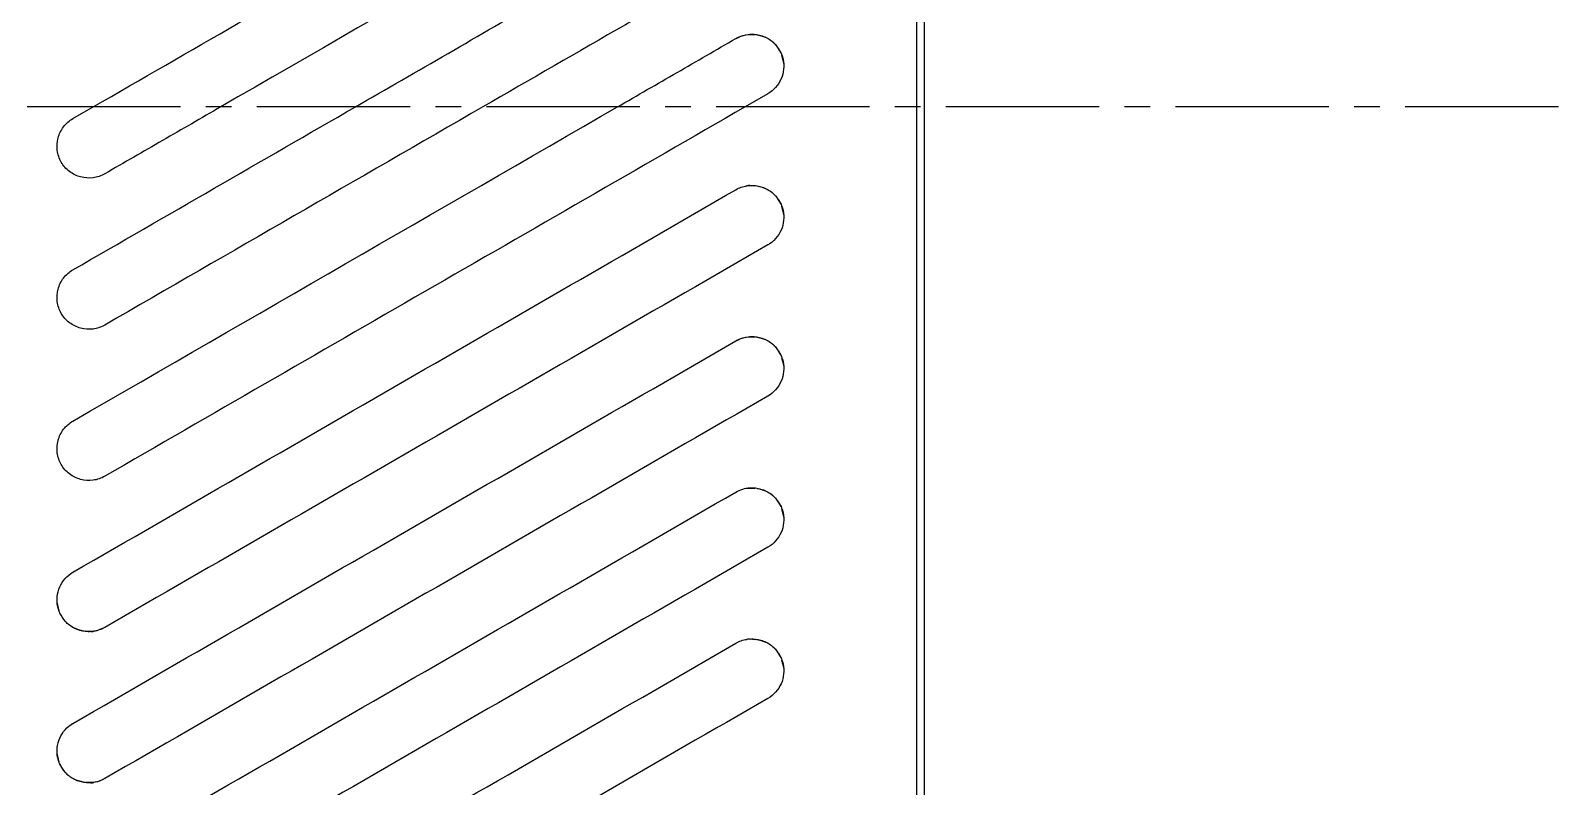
# Model space of a CAD drawing. Header units: millimetres. Extents: x 1677 to 3499, y -182 to 1106.
# Drawn here: x 2075.3 to 2135.2, y 525.5 to 555.1 of the extents above; entities that cross this region are included whole.
import ezdxf

# ---------------------------------------------------------------- set-up
doc = ezdxf.new("R2010")
doc.units = ezdxf.units.MM
doc.linetypes.add('CENTERX2', pattern=[20.32, 12.7, -2.54, 2.54, -2.54])
doc.linetypes.add('点画线', pattern=[18, 12, -2, 2, -2])
doc.layers.add('中心线层', color=1, linetype='CENTERX2', lineweight=25)

msp = doc.modelspace()

# ---------------------------------------------------------------- linework, layer by layer
at = {"layer": '中心线层', "color": 7, "linetype": 'Continuous', "lineweight": 25}
for p, q in [((2110.002, 665.438), (2110.002, 552.11)), ((2110.304, 665.138), (2110.304, 552.11)), ((2104.719, 554.14), (2104.803, 553.795)), ((2104.181, 552.625), (2103.289, 552.11)), ((2076.95, 551.65), (2077.747, 552.11)), ((2098.275, 552.102), (2098.285, 552.108)), ((2103.283, 552.106), (2103.284, 552.107)), ((2110.002, 552.11), (2110.002, 438.785)), ((2110.304, 552.11), (2110.304, 439.085)), ((2104.718, 548.213), (2104.803, 547.867)), ((2104.718, 542.285), (2104.803, 541.939)), ((2103.324, 537.151), (2103.671, 537.157)), ((2104.718, 536.357), (2104.803, 536.011)), ((2076.412, 532.345), (2076.328, 532.691)), ((2104.718, 530.429), (2104.803, 530.083)), ((2076.412, 526.417), (2076.328, 526.762))]:
    msp.add_line(p, q, dxfattribs=at)
at = {"layer": '中心线层', "linetype": '点画线', "ltscale": 0.5}
msp.add_line((2135.161, 552.11), (1927.983, 552.11), dxfattribs=at)
at = {"layer": '中心线层', "color": 7, "linetype": 'Continuous', "lineweight": 25}
for points, knots in [([(2077.747, 552.11), (2079.64, 553.203), (2083.563, 555.468), (2089.654, 558.984), (2096.155, 562.738), (2100.626, 565.319), (2102.931, 566.65)], [0, 0, 0, 0, 4656.254305, 9649.472598, 14979.664791, 20646.842106, 20646.842106, 20646.842106, 20646.842106]), ([(2088.018, 552.11), (2090.439, 553.508), (2095.41, 556.378), (2100.381, 559.248), (2102.931, 560.72)], [0, 0, 0, 0, 5700.623887, 11703.641041, 11703.641041, 11703.641041, 11703.641041]), ([(2098.289, 552.11), (2099.067, 552.559), (2100.614, 553.452), (2102.162, 554.346), (2102.931, 554.79)], [0, 0, 0, 0, 5910.74785, 11752.47467, 11752.47467, 11752.47467, 11752.47467]), ([(2102.931, 554.79), (2103.015, 554.839), (2103.104, 554.877), (2103.288, 554.932), (2103.385, 554.949), (2103.481, 554.955)], [0, 0, 0, 0, 5885.38179, 5885.38179, 11770.76358, 11770.76358, 11770.76358, 11770.76358]), ([(2102.931, 554.79), (2103.059, 554.851), (2103.295, 554.963), (2103.554, 554.948), (2103.671, 554.942)], [0, 0, 0, 0, 6442.234521, 11771.096303, 11771.096303, 11771.096303, 11771.096303]), ([(2103.481, 554.955), (2103.517, 554.956), (2103.589, 554.959), (2103.697, 554.951), (2103.768, 554.939), (2103.803, 554.932)], [0, 0, 0, 0, 5532.750703, 11039.000424, 16561.029528, 16561.029528, 16561.029528, 16561.029528]), ([(2103.768, 554.935), (2103.896, 554.902), (2104.16, 554.833), (2104.491, 554.578), (2104.624, 554.34), (2104.689, 554.225)], [0, 0, 0, 0, 5410.360579, 11172.922016, 16564.535327, 16564.535327, 16564.535327, 16564.535327]), ([(2103.803, 554.932), (2103.838, 554.925), (2103.908, 554.909), (2103.975, 554.884), (2104.009, 554.872)], [0, 0, 0, 0, 5887.697614, 11775.392156, 11775.392156, 11775.392156, 11775.392156]), ([(2104.009, 554.872), (2104.043, 554.858), (2104.113, 554.829), (2104.178, 554.791), (2104.21, 554.772)], [0, 0, 0, 0, 5889.297542, 11776.729146, 11776.729146, 11776.729146, 11776.729146]), ([(2104.21, 554.772), (2104.246, 554.749), (2104.318, 554.702), (2104.382, 554.645), (2104.413, 554.617)], [0, 0, 0, 0, 5889.066212, 11778.10952, 11778.10952, 11778.10952, 11778.10952]), ([(2104.413, 554.617), (2104.439, 554.591), (2104.491, 554.54), (2104.536, 554.482), (2104.559, 554.453)], [0, 0, 0, 0, 5889.161579, 11779.477147, 11779.477147, 11779.477147, 11779.477147]), ([(2104.559, 554.453), (2104.58, 554.423), (2104.623, 554.362), (2104.658, 554.296), (2104.675, 554.263)], [0, 0, 0, 0, 5890.287951, 11780.552609, 11780.552609, 11780.552609, 11780.552609]), ([(2104.777, 553.975), (2104.805, 553.845), (2104.812, 553.711), (2104.786, 553.451), (2104.752, 553.322), (2104.646, 553.082), (2104.573, 552.97), (2104.399, 552.775), (2104.295, 552.691), (2104.181, 552.625)], [0, 0, 0, 0, 5222.361619, 5222.361619, 10444.723239, 10444.723239, 15667.084858, 15667.084858, 20889.446477, 20889.446477, 20889.446477, 20889.446477]), ([(2104.675, 554.263), (2104.69, 554.232), (2104.719, 554.17), (2104.753, 554.074), (2104.769, 554.008), (2104.777, 553.975)], [0, 0, 0, 0, 5525.826897, 11037.116513, 16571.840297, 16571.840297, 16571.840297, 16571.840297]), ([(2082.747, 552.11), (2081.984, 551.67), (2080.469, 550.795), (2078.953, 549.919), (2078.2, 549.485)], [0, 0, 0, 0, 5852.857284, 11633.244153, 11633.244153, 11633.244153, 11633.244153]), ([(2078.2, 549.485), (2078.057, 549.402), (2077.9, 549.349), (2077.575, 549.307), (2077.409, 549.318), (2077.094, 549.402), (2076.943, 549.476), (2076.685, 549.674), (2076.574, 549.8), (2076.411, 550.083), (2076.357, 550.241), (2076.314, 550.565), (2076.325, 550.73), (2076.41, 551.049), (2076.483, 551.198), (2076.683, 551.458), (2076.807, 551.567), (2076.95, 551.65)], [0, 0, 0, 0, 4820.198562, 4820.198562, 9640.397125, 9640.397125, 14460.595687, 14460.595687, 19280.79425, 19280.79425, 24100.992812, 24100.992812, 28921.191375, 28921.191375, 33741.389937, 33741.389937, 38561.5885, 38561.5885, 38561.5885, 38561.5885]), ([(2103.307, 549.001), (2103.313, 549.003), (2103.427, 549.047), (2103.552, 549.03), (2103.671, 549.014)], [0, 0, 0, 0, 597.044065, 11782.467305, 11782.467305, 11782.467305, 11782.467305]), ([(2103.481, 549.027), (2103.517, 549.028), (2103.589, 549.031), (2103.697, 549.023), (2103.768, 549.011), (2103.803, 549.004)], [0, 0, 0, 0, 5536.790582, 11047.050437, 16573.093219, 16573.093219, 16573.093219, 16573.093219]), ([(2103.768, 549.007), (2103.896, 548.974), (2104.16, 548.905), (2104.491, 548.65), (2104.624, 548.412), (2104.689, 548.297)], [0, 0, 0, 0, 5415.115952, 11182.510247, 16576.609122, 16576.609122, 16576.609122, 16576.609122]), ([(2103.803, 549.004), (2103.838, 548.996), (2103.908, 548.981), (2103.976, 548.956), (2104.01, 548.944)], [0, 0, 0, 0, 5892.727512, 11785.445285, 11785.445285, 11785.445285, 11785.445285]), ([(2104.01, 548.944), (2104.044, 548.93), (2104.112, 548.901), (2104.176, 548.864), (2104.208, 548.845)], [0, 0, 0, 0, 5894.319004, 11786.7839, 11786.7839, 11786.7839, 11786.7839]), ([(2104.208, 548.845), (2104.244, 548.822), (2104.316, 548.775), (2104.38, 548.718), (2104.412, 548.689)], [0, 0, 0, 0, 5894.088886, 11788.155151, 11788.155151, 11788.155151, 11788.155151]), ([(2104.412, 548.689), (2104.438, 548.664), (2104.49, 548.613), (2104.535, 548.555), (2104.558, 548.526)], [0, 0, 0, 0, 5894.216778, 11789.530681, 11789.530681, 11789.530681, 11789.530681]), ([(2104.558, 548.526), (2104.579, 548.496), (2104.623, 548.435), (2104.658, 548.369), (2104.675, 548.335)], [0, 0, 0, 0, 5895.313572, 11790.611409, 11790.611409, 11790.611409, 11790.611409]), ([(2104.776, 548.05), (2104.805, 547.92), (2104.813, 547.786), (2104.787, 547.525), (2104.753, 547.395), (2104.647, 547.155), (2104.574, 547.042), (2104.399, 546.847), (2104.296, 546.763), (2104.181, 546.696)], [0, 0, 0, 0, 5226.844629, 5226.844629, 10453.689258, 10453.689258, 15680.533887, 15680.533887, 20907.378516, 20907.378516, 20907.378516, 20907.378516]), ([(2104.675, 548.335), (2104.689, 548.305), (2104.718, 548.244), (2104.752, 548.148), (2104.768, 548.083), (2104.776, 548.05)], [0, 0, 0, 0, 5529.875939, 11045.404268, 16583.925784, 16583.925784, 16583.925784, 16583.925784]), ([(2078.2, 543.555), (2078.057, 543.472), (2077.9, 543.419), (2077.575, 543.377), (2077.409, 543.388), (2077.094, 543.472), (2076.943, 543.546), (2076.685, 543.744), (2076.574, 543.87), (2076.411, 544.153), (2076.357, 544.311), (2076.314, 544.635), (2076.325, 544.8), (2076.41, 545.119), (2076.483, 545.268), (2076.683, 545.528), (2076.807, 545.637), (2076.95, 545.72)], [0, 0, 0, 0, 4824.378061, 4824.378061, 9648.756122, 9648.756122, 14473.134183, 14473.134183, 19297.512244, 19297.512244, 24121.890306, 24121.890306, 28946.268367, 28946.268367, 33770.646428, 33770.646428, 38595.024489, 38595.024489, 38595.024489, 38595.024489]), ([(2102.931, 542.933), (2103.015, 542.982), (2103.104, 543.02), (2103.288, 543.076), (2103.385, 543.093), (2103.481, 543.099)], [0, 0, 0, 0, 5895.484326, 5895.484326, 11790.968652, 11790.968652, 11790.968652, 11790.968652]), ([(2102.931, 542.933), (2103.059, 542.995), (2103.295, 543.107), (2103.554, 543.092), (2103.671, 543.085)], [0, 0, 0, 0, 6453.173039, 11791.302662, 11791.302662, 11791.302662, 11791.302662]), ([(2103.481, 543.099), (2103.517, 543.1), (2103.589, 543.102), (2103.697, 543.095), (2103.768, 543.082), (2103.803, 543.076)], [0, 0, 0, 0, 5540.89101, 11055.205105, 16585.288238, 16585.288238, 16585.288238, 16585.288238]), ([(2103.768, 543.079), (2103.896, 543.045), (2104.16, 542.977), (2104.491, 542.722), (2104.624, 542.484), (2104.689, 542.369)], [0, 0, 0, 0, 5419.351975, 11190.958341, 16588.814, 16588.814, 16588.814, 16588.814]), ([(2103.803, 543.076), (2103.838, 543.068), (2103.908, 543.052), (2103.976, 543.028), (2104.01, 543.016)], [0, 0, 0, 0, 5897.815357, 11795.604311, 11795.604311, 11795.604311, 11795.604311]), ([(2104.01, 543.016), (2104.044, 543.001), (2104.112, 542.973), (2104.176, 542.936), (2104.208, 542.917)], [0, 0, 0, 0, 5899.402498, 11796.945439, 11796.945439, 11796.945439, 11796.945439]), ([(2104.208, 542.917), (2104.244, 542.894), (2104.316, 542.847), (2104.38, 542.79), (2104.412, 542.761)], [0, 0, 0, 0, 5899.166155, 11798.319874, 11798.319874, 11798.319874, 11798.319874]), ([(2104.412, 542.761), (2104.438, 542.736), (2104.49, 542.685), (2104.535, 542.627), (2104.558, 542.598)], [0, 0, 0, 0, 5899.286119, 11799.699102, 11799.699102, 11799.699102, 11799.699102]), ([(2104.558, 542.598), (2104.579, 542.568), (2104.623, 542.507), (2104.658, 542.44), (2104.675, 542.407)], [0, 0, 0, 0, 5900.382734, 11800.783818, 11800.783818, 11800.783818, 11800.783818]), ([(2104.776, 542.122), (2104.805, 541.992), (2104.813, 541.858), (2104.787, 541.597), (2104.752, 541.467), (2104.647, 541.227), (2104.574, 541.114), (2104.399, 540.919), (2104.296, 540.835), (2104.181, 540.768)], [0, 0, 0, 0, 5231.378092, 5231.378092, 10462.756185, 10462.756185, 15694.134277, 15694.134277, 20925.512369, 20925.512369, 20925.512369, 20925.512369]), ([(2104.675, 542.407), (2104.689, 542.377), (2104.718, 542.316), (2104.752, 542.22), (2104.768, 542.154), (2104.776, 542.122)], [0, 0, 0, 0, 5533.910355, 11053.484577, 16596.144507, 16596.144507, 16596.144507, 16596.144507]), ([(2078.2, 537.625), (2078.057, 537.542), (2077.9, 537.489), (2077.575, 537.447), (2077.409, 537.458), (2077.094, 537.542), (2076.943, 537.616), (2076.685, 537.814), (2076.574, 537.94), (2076.411, 538.223), (2076.357, 538.381), (2076.314, 538.705), (2076.325, 538.871), (2076.41, 539.189), (2076.483, 539.338), (2076.683, 539.598), (2076.807, 539.707), (2076.95, 539.79)], [0, 0, 0, 0, 4828.602692, 4828.602692, 9657.205384, 9657.205384, 14485.808076, 14485.808076, 19314.410768, 19314.410768, 24143.01346, 24143.01346, 28971.616152, 28971.616152, 33800.218844, 33800.218844, 38628.821536, 38628.821536, 38628.821536, 38628.821536]), ([(2102.931, 537.005), (2103.015, 537.054), (2103.104, 537.092), (2103.288, 537.148), (2103.385, 537.165), (2103.482, 537.171)], [0, 0, 0, 0, 5900.61603, 5900.61603, 11801.23206, 11801.23206, 11801.23206, 11801.23206]), ([(2103.482, 537.171), (2103.518, 537.172), (2103.589, 537.174), (2103.697, 537.167), (2103.768, 537.154), (2103.803, 537.148)], [0, 0, 0, 0, 5545.030004, 11063.446715, 16597.614463, 16597.614463, 16597.614463, 16597.614463]), ([(2103.768, 537.15), (2103.896, 537.117), (2104.16, 537.049), (2104.491, 536.793), (2104.624, 536.556), (2104.688, 536.441)], [0, 0, 0, 0, 5423.502066, 11199.351875, 16601.149368, 16601.149368, 16601.149368, 16601.149368]), ([(2103.803, 537.148), (2103.838, 537.14), (2103.908, 537.124), (2103.976, 537.1), (2104.01, 537.087)], [0, 0, 0, 0, 5902.95005, 11805.870358, 11805.870358, 11805.870358, 11805.870358]), ([(2104.01, 537.087), (2104.044, 537.073), (2104.112, 537.045), (2104.176, 537.007), (2104.208, 536.989)], [0, 0, 0, 0, 5904.525079, 11807.214193, 11807.214193, 11807.214193, 11807.214193]), ([(2104.208, 536.989), (2104.244, 536.965), (2104.316, 536.919), (2104.38, 536.862), (2104.412, 536.833)], [0, 0, 0, 0, 5904.27878, 11808.591457, 11808.591457, 11808.591457, 11808.591457]), ([(2104.412, 536.833), (2104.438, 536.807), (2104.491, 536.756), (2104.535, 536.699), (2104.558, 536.67)], [0, 0, 0, 0, 5904.387387, 11809.974389, 11809.974389, 11809.974389, 11809.974389]), ([(2104.558, 536.67), (2104.579, 536.639), (2104.623, 536.578), (2104.658, 536.512), (2104.675, 536.479)], [0, 0, 0, 0, 5905.488542, 11811.063513, 11811.063513, 11811.063513, 11811.063513]), ([(2104.675, 536.479), (2104.689, 536.449), (2104.718, 536.387), (2104.752, 536.292), (2104.768, 536.226), (2104.776, 536.193)], [0, 0, 0, 0, 5537.962337, 11061.605405, 16608.493444, 16608.493444, 16608.493444, 16608.493444]), ([(2104.776, 536.193), (2104.805, 536.063), (2104.813, 535.929), (2104.787, 535.669), (2104.752, 535.539), (2104.647, 535.299), (2104.574, 535.186), (2104.399, 534.991), (2104.296, 534.907), (2104.181, 534.84)], [0, 0, 0, 0, 5235.959073, 5235.959073, 10471.918145, 10471.918145, 15707.877218, 15707.877218, 20943.836291, 20943.836291, 20943.836291, 20943.836291]), ([(2076.354, 532.509), (2076.326, 532.639), (2076.318, 532.773), (2076.344, 533.033), (2076.378, 533.163), (2076.484, 533.403), (2076.557, 533.516), (2076.732, 533.711), (2076.835, 533.795), (2076.95, 533.862)], [0, 0, 0, 0, 5162.274975, 5162.274975, 10324.549951, 10324.549951, 15486.824926, 15486.824926, 20649.099901, 20649.099901, 20649.099901, 20649.099901]), ([(2076.456, 532.222), (2076.441, 532.253), (2076.413, 532.314), (2076.379, 532.41), (2076.363, 532.476), (2076.354, 532.509)], [0, 0, 0, 0, 5461.246057, 10908.36295, 16378.521763, 16378.521763, 16378.521763, 16378.521763]), ([(2077.362, 531.551), (2077.235, 531.585), (2076.971, 531.653), (2076.64, 531.908), (2076.507, 532.146), (2076.442, 532.26)], [0, 0, 0, 0, 5351.749046, 11051.18052, 16381.892074, 16381.892074, 16381.892074, 16381.892074]), ([(2076.573, 532.032), (2076.551, 532.062), (2076.508, 532.123), (2076.473, 532.189), (2076.456, 532.222)], [0, 0, 0, 0, 5824.308339, 11648.766118, 11648.766118, 11648.766118, 11648.766118]), ([(2076.718, 531.869), (2076.692, 531.894), (2076.64, 531.945), (2076.595, 532.003), (2076.573, 532.032)], [0, 0, 0, 0, 5824.295835, 11649.865401, 11649.865401, 11649.865401, 11649.865401]), ([(2076.922, 531.713), (2076.886, 531.736), (2076.814, 531.783), (2076.75, 531.84), (2076.718, 531.869)], [0, 0, 0, 0, 5825.521546, 11651.151183, 11651.151183, 11651.151183, 11651.151183]), ([(2077.121, 531.614), (2077.087, 531.629), (2077.018, 531.657), (2076.954, 531.694), (2076.922, 531.713)], [0, 0, 0, 0, 5827.187746, 11652.615748, 11652.615748, 11652.615748, 11652.615748]), ([(2078.2, 531.696), (2078.071, 531.635), (2077.836, 531.523), (2077.577, 531.538), (2077.459, 531.545)], [0, 0, 0, 0, 6378.489112, 11656.740384, 11656.740384, 11656.740384, 11656.740384]), ([(2076.95, 516.077), (2081.279, 518.577), (2085.609, 521.076), (2094.269, 526.076), (2098.6, 528.577), (2102.931, 531.077)], [0, 0, 0, 0, 5856.684955, 5856.684955, 11713.36991, 11713.36991, 11713.36991, 11713.36991]), ([(2077.327, 531.554), (2077.292, 531.562), (2077.222, 531.577), (2077.155, 531.602), (2077.121, 531.614)], [0, 0, 0, 0, 5827.000253, 11653.975868, 11653.975868, 11653.975868, 11653.975868]), ([(2077.649, 531.531), (2077.613, 531.53), (2077.541, 531.527), (2077.433, 531.535), (2077.363, 531.548), (2077.327, 531.554)], [0, 0, 0, 0, 5475.465327, 10924.632483, 16389.308184, 16389.308184, 16389.308184, 16389.308184]), ([(2077.649, 531.531), (2077.669, 531.533), (2077.71, 531.536), (2077.75, 531.542), (2077.771, 531.544)], [0, 0, 0, 0, 5803.939537, 11657.092848, 11657.092848, 11657.092848, 11657.092848]), ([(2103.307, 531.216), (2103.313, 531.219), (2103.427, 531.262), (2103.552, 531.245), (2103.671, 531.229)], [0, 0, 0, 0, 599.273677, 11813.255708, 11813.255708, 11813.255708, 11813.255708]), ([(2103.482, 531.242), (2103.461, 531.241), (2103.421, 531.238), (2103.38, 531.232), (2103.36, 531.229)], [0, 0, 0, 0, 5884.764675, 11813.359566, 11813.359566, 11813.359566, 11813.359566]), ([(2103.482, 531.242), (2103.518, 531.244), (2103.589, 531.246), (2103.697, 531.239), (2103.768, 531.226), (2103.803, 531.22)], [0, 0, 0, 0, 5549.203594, 11071.773212, 16610.071671, 16610.071671, 16610.071671, 16610.071671]), ([(2103.768, 531.222), (2103.896, 531.189), (2104.16, 531.121), (2104.491, 530.865), (2104.624, 530.628), (2104.688, 530.513)], [0, 0, 0, 0, 5427.465402, 11207.570487, 16613.614716, 16613.614716, 16613.614716, 16613.614716]), ([(2103.803, 531.22), (2103.838, 531.212), (2103.909, 531.196), (2103.976, 531.171), (2104.01, 531.159)], [0, 0, 0, 0, 5908.128094, 11816.243063, 11816.243063, 11816.243063, 11816.243063]), ([(2104.01, 531.159), (2104.044, 531.145), (2104.112, 531.117), (2104.176, 531.079), (2104.208, 531.061)], [0, 0, 0, 0, 5909.680494, 11817.58988, 11817.58988, 11817.58988, 11817.58988]), ([(2104.208, 531.061), (2104.244, 531.037), (2104.316, 530.991), (2104.38, 530.934), (2104.412, 530.905)], [0, 0, 0, 0, 5909.419472, 11818.969492, 11818.969492, 11818.969492, 11818.969492]), ([(2104.412, 530.905), (2104.438, 530.879), (2104.491, 530.828), (2104.536, 530.77), (2104.558, 530.741)], [0, 0, 0, 0, 5909.51229, 11820.356139, 11820.356139, 11820.356139, 11820.356139]), ([(2104.558, 530.741), (2104.58, 530.711), (2104.623, 530.65), (2104.657, 530.584), (2104.675, 530.551)], [0, 0, 0, 0, 5910.625226, 11821.450268, 11821.450268, 11821.450268, 11821.450268]), ([(2104.675, 530.551), (2104.689, 530.521), (2104.718, 530.459), (2104.752, 530.363), (2104.768, 530.297), (2104.776, 530.264)], [0, 0, 0, 0, 5542.023472, 11069.750768, 16620.972041, 16620.972041, 16620.972041, 16620.972041]), ([(2104.776, 530.264), (2104.805, 530.135), (2104.813, 530.001), (2104.787, 529.74), (2104.752, 529.61), (2104.647, 529.371), (2104.574, 529.258), (2104.399, 529.063), (2104.296, 528.978), (2104.181, 528.912)], [0, 0, 0, 0, 5240.587466, 5240.587466, 10481.174932, 10481.174932, 15721.762398, 15721.762398, 20962.349864, 20962.349864, 20962.349864, 20962.349864]), ([(2104.181, 528.912), (2099.85, 526.412), (2095.519, 523.911), (2086.859, 518.911), (2082.529, 516.411), (2078.2, 513.912)], [0, 0, 0, 0, 5856.28993, 5856.28993, 11712.57986, 11712.57986, 11712.57986, 11712.57986]), ([(2076.354, 526.582), (2076.326, 526.711), (2076.318, 526.845), (2076.344, 527.105), (2076.378, 527.235), (2076.484, 527.475), (2076.557, 527.588), (2076.732, 527.783), (2076.835, 527.867), (2076.95, 527.933)], [0, 0, 0, 0, 5166.864233, 5166.864233, 10333.728466, 10333.728466, 15500.592699, 15500.592699, 20667.456932, 20667.456932, 20667.456932, 20667.456932]), ([(2076.456, 526.294), (2076.441, 526.325), (2076.413, 526.386), (2076.379, 526.482), (2076.362, 526.549), (2076.354, 526.582)], [0, 0, 0, 0, 5465.276533, 10916.430906, 16390.928419, 16390.928419, 16390.928419, 16390.928419]), ([(2077.363, 525.623), (2077.235, 525.656), (2076.971, 525.725), (2076.64, 525.98), (2076.507, 526.217), (2076.443, 526.332)], [0, 0, 0, 0, 5355.39559, 11058.988447, 16394.319666, 16394.319666, 16394.319666, 16394.319666]), ([(2076.572, 526.104), (2076.551, 526.135), (2076.508, 526.195), (2076.473, 526.261), (2076.456, 526.294)], [0, 0, 0, 0, 5829.407134, 11659.10293, 11659.10293, 11659.10293, 11659.10293]), ([(2076.719, 525.94), (2076.692, 525.966), (2076.64, 526.017), (2076.595, 526.075), (2076.572, 526.104)], [0, 0, 0, 0, 5829.374713, 11660.204439, 11660.204439, 11660.204439, 11660.204439]), ([(2076.922, 525.785), (2076.886, 525.808), (2076.814, 525.855), (2076.751, 525.912), (2076.719, 525.94)], [0, 0, 0, 0, 5830.620647, 11661.495938, 11661.495938, 11661.495938, 11661.495938]), ([(2077.121, 525.686), (2077.086, 525.701), (2077.018, 525.729), (2076.954, 525.766), (2076.922, 525.785)], [0, 0, 0, 0, 5832.305515, 11662.962714, 11662.962714, 11662.962714, 11662.962714]), ([(2077.327, 525.626), (2077.292, 525.633), (2077.222, 525.649), (2077.154, 525.674), (2077.121, 525.686)], [0, 0, 0, 0, 5832.154173, 11664.324697, 11664.324697, 11664.324697, 11664.324697]), ([(2078.2, 525.768), (2078.071, 525.707), (2077.836, 525.595), (2077.577, 525.61), (2077.459, 525.616)], [0, 0, 0, 0, 6383.008588, 11667.092924, 11667.092924, 11667.092924, 11667.092924]), ([(2077.649, 525.603), (2077.613, 525.602), (2077.541, 525.599), (2077.433, 525.607), (2077.363, 525.619), (2077.327, 525.626)], [0, 0, 0, 0, 5479.620293, 10932.939709, 16401.741713, 16401.741713, 16401.741713, 16401.741713]), ([(2077.649, 525.603), (2077.669, 525.605), (2077.71, 525.607), (2077.75, 525.613), (2077.771, 525.616)], [0, 0, 0, 0, 5814.693937, 11667.44506, 11667.44506, 11667.44506, 11667.44506])]:
    msp.add_open_spline(points, degree=3, knots=knots, dxfattribs=at)
for points in [[(2104.181, 564.485), (2097.036, 560.36), (2089.891, 556.235), (2082.747, 552.11)], [(2104.181, 558.555), (2100.46, 556.406), (2096.739, 554.258), (2093.018, 552.11)], [(2104.291, 552.696), (2104.255, 552.67), (2104.219, 552.647), (2104.181, 552.625)], [(2076.95, 545.72), (2080.639, 547.85), (2084.329, 549.98), (2088.018, 552.11)], [(2076.95, 539.79), (2084.063, 543.896), (2091.176, 548.003), (2098.289, 552.11)], [(2093.018, 552.11), (2088.078, 549.258), (2083.139, 546.406), (2078.2, 543.555)], [(2103.289, 552.11), (2094.926, 547.281), (2086.563, 542.453), (2078.2, 537.625)], [(2103.481, 549.027), (2103.441, 549.024), (2103.4, 549.02), (2103.36, 549.014)], [(2076.95, 533.862), (2085.61, 538.861), (2094.27, 543.861), (2102.931, 548.862)], [(2102.931, 548.862), (2103.064, 548.939), (2103.208, 548.99), (2103.36, 549.014)], [(2104.181, 546.696), (2095.52, 541.696), (2086.86, 536.696), (2078.2, 531.696)], [(2104.291, 546.768), (2104.255, 546.742), (2104.219, 546.718), (2104.181, 546.696)], [(2076.95, 527.933), (2085.609, 532.933), (2094.27, 537.933), (2102.931, 542.933)], [(2104.181, 540.768), (2095.52, 535.768), (2086.859, 530.768), (2078.2, 525.768)], [(2104.291, 540.84), (2104.255, 540.814), (2104.219, 540.79), (2104.181, 540.768)], [(2076.95, 522.005), (2085.609, 527.005), (2094.269, 532.005), (2102.931, 537.005)], [(2104.181, 534.84), (2095.519, 529.839), (2086.859, 524.839), (2078.2, 519.84)], [(2076.839, 533.79), (2076.875, 533.816), (2076.912, 533.84), (2076.95, 533.862)], [(2078.2, 531.696), (2078.067, 531.62), (2077.922, 531.568), (2077.771, 531.544)], [(2102.931, 531.077), (2103.064, 531.154), (2103.208, 531.205), (2103.36, 531.229)], [(2076.839, 527.861), (2076.875, 527.887), (2076.912, 527.911), (2076.95, 527.933)], [(2078.2, 525.768), (2078.067, 525.691), (2077.922, 525.64), (2077.771, 525.616)]]:
    msp.add_open_spline(points, degree=3, dxfattribs=at)

doc.saveas('drawing.dxf')
